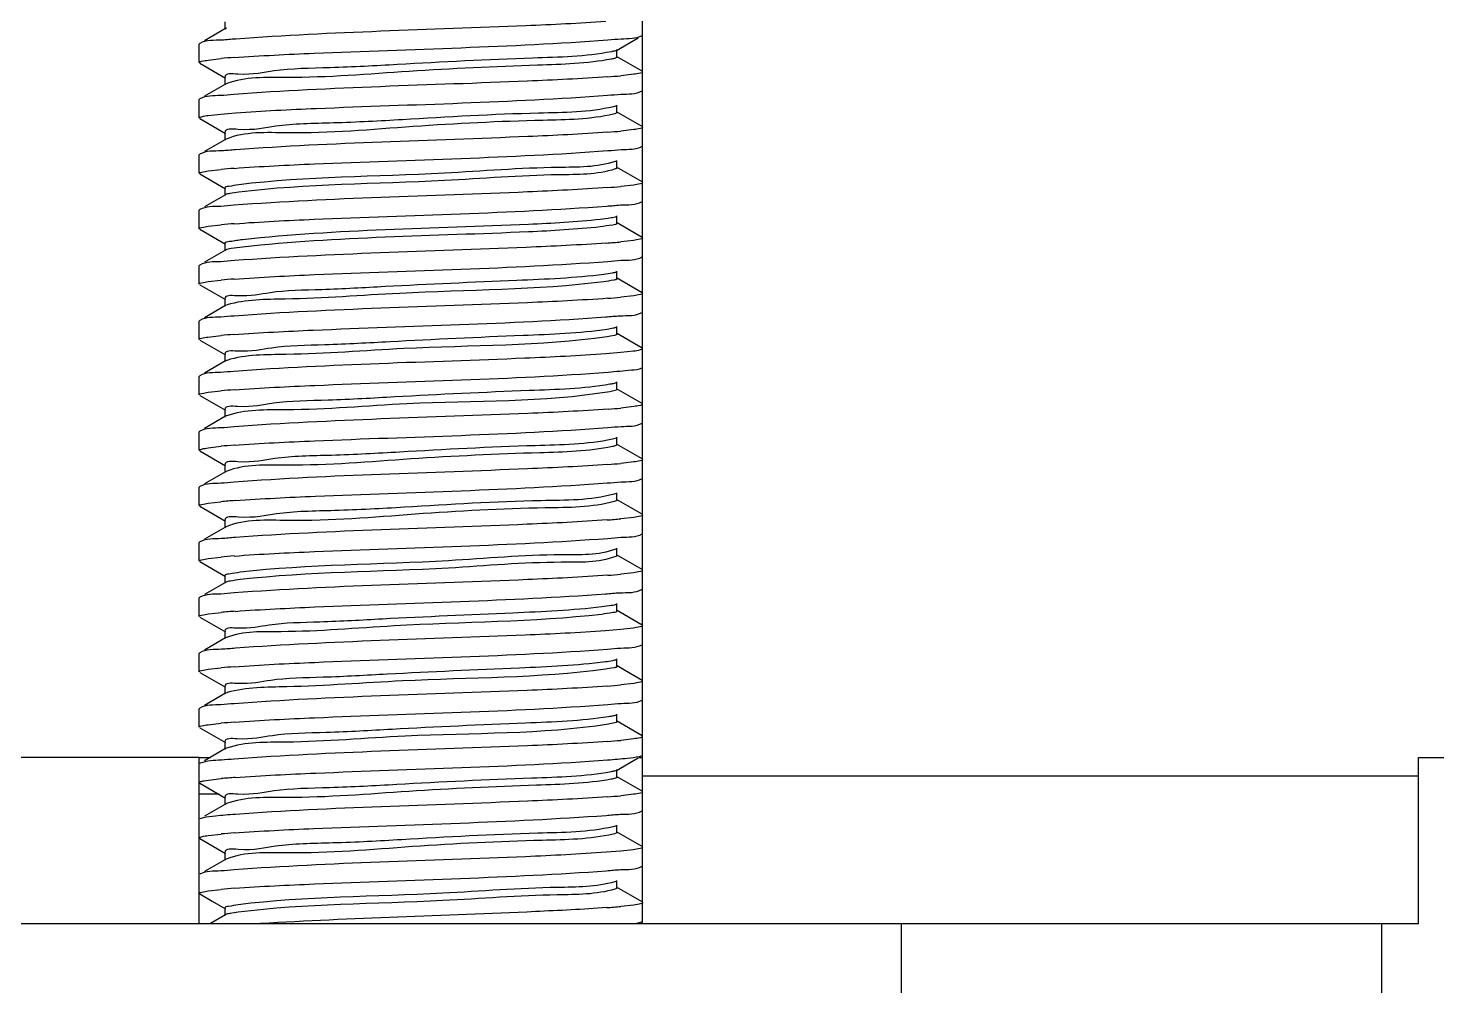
# Model space of a CAD drawing. Extents: x 1060579 to 1383165, y 581819 to 1037910.
# Drawn here: x 1269058.7 to 1269232.3, y 865173.3 to 865291.4 of the extents above; entities that cross this region are included whole.
import ezdxf

# ---------------------------------------------------------------- set-up
doc = ezdxf.new("R2010")
doc.units = 0
doc.header["$LTSCALE"] = 1000
doc.header["$MEASUREMENT"] = 0
doc.layers.add('02___PRT_ALL_AXES', color=7, linetype='Continuous')

msp = doc.modelspace()

# ---------------------------------------------------------------- linework, layer by layer
at = {"color": 7, "linetype": 'Continuous'}
for p, q in [((1269083.01, 865291.39), (1269080.42, 865289.89)), ((1269082.93, 865292.21), (1269082.93, 865291.3)), ((1269083.11, 865291.43), (1269083.01, 865291.39)), ((1269134.42, 865181.03), (1269134.42, 865292.9)), ((1269079.84, 865289.56), (1269079.78, 865289.48)), ((1269079.78, 865287.21), (1269079.78, 865289.48)), ((1269131.19, 865288.71), (1269133.88, 865290.27)), ((1269134.35, 865286.14), (1269131.19, 865287.97)), ((1269131.26, 865287.89), (1269131.26, 865288.8)), ((1269079.84, 865287.13), (1269083.01, 865285.3)), ((1269080.87, 865287.51), (1269082.47, 865287.69)), ((1269083.01, 865284.56), (1269080.42, 865283.06)), ((1269082.93, 865285.38), (1269082.93, 865284.47)), ((1269083.1, 865284.6), (1269083.01, 865284.56)), ((1269133.32, 865285.76), (1269131.73, 865285.58)), ((1269079.84, 865282.73), (1269079.78, 865282.65)), ((1269079.78, 865280.38), (1269079.78, 865282.65)), ((1269080.89, 865280.69), (1269082.45, 865280.86)), ((1269082.45, 865280.86), (1269084.26, 865281.01)), ((1269131.19, 865281.88), (1269130.83, 865281.76)), ((1269134.35, 865279.31), (1269131.19, 865281.14)), ((1269131.26, 865281.06), (1269131.26, 865281.97)), ((1269079.84, 865280.3), (1269083.01, 865278.47)), ((1269083.01, 865277.73), (1269080.42, 865276.23)), ((1269082.93, 865278.55), (1269082.93, 865277.64)), ((1269083.08, 865277.76), (1269083.01, 865277.73)), ((1269133.34, 865278.93), (1269131.73, 865278.75)), ((1269079.84, 865275.9), (1269079.78, 865275.82)), ((1269079.78, 865273.55), (1269079.78, 865275.82)), ((1269080.87, 865273.85), (1269082.47, 865274.03)), ((1269131.19, 865275.05), (1269131.03, 865274.99)), ((1269134.35, 865272.48), (1269131.19, 865274.31)), ((1269131.26, 865274.23), (1269131.26, 865275.14)), ((1269079.84, 865273.47), (1269083.01, 865271.64)), ((1269083.01, 865270.9), (1269080.42, 865269.4)), ((1269082.93, 865271.72), (1269082.93, 865270.81)), ((1269133.32, 865272.1), (1269131.73, 865271.92)), ((1269079.84, 865269.07), (1269079.78, 865268.99)), ((1269079.78, 865266.72), (1269079.78, 865268.99)), ((1269080.88, 865267.03), (1269082.47, 865267.2)), ((1269134.35, 865265.65), (1269131.19, 865267.48)), ((1269131.26, 865267.4), (1269131.26, 865268.31)), ((1269079.84, 865266.64), (1269083.01, 865264.81)), ((1269133.28, 865265.26), (1269131.74, 865265.09)), ((1269083.01, 865264.07), (1269080.42, 865262.57)), ((1269082.93, 865264.89), (1269082.93, 865263.98)), ((1269079.84, 865262.24), (1269079.78, 865262.16)), ((1269079.78, 865259.89), (1269079.78, 865262.16)), ((1269080.88, 865260.19), (1269082.47, 865260.37)), ((1269134.35, 865258.82), (1269131.19, 865260.65)), ((1269131.26, 865260.57), (1269131.26, 865261.48)), ((1269079.84, 865259.81), (1269083.01, 865257.98)), ((1269133.33, 865258.44), (1269131.73, 865258.26)), ((1269083.01, 865257.24), (1269080.42, 865255.74)), ((1269082.93, 865258.06), (1269082.93, 865257.15)), ((1269083.2, 865257.32), (1269083.01, 865257.24)), ((1269079.84, 865255.41), (1269079.78, 865255.33)), ((1269079.78, 865253.06), (1269079.78, 865255.33)), ((1269080.85, 865253.36), (1269082.47, 865253.54)), ((1269134.35, 865251.99), (1269131.19, 865253.82)), ((1269131.26, 865253.74), (1269131.26, 865254.65)), ((1269079.84, 865252.98), (1269083.01, 865251.15)), ((1269131.75, 865251.43), (1269129.88, 865251.28)), ((1269133.29, 865251.6), (1269131.75, 865251.43)), ((1269083.01, 865250.41), (1269080.42, 865248.91)), ((1269082.93, 865251.23), (1269082.93, 865250.32)), ((1269083.14, 865250.47), (1269083.01, 865250.41)), ((1269079.84, 865248.58), (1269079.78, 865248.5)), ((1269079.78, 865246.23), (1269079.78, 865248.5)), ((1269131.26, 865246.91), (1269131.26, 865247.82)), ((1269079.84, 865246.15), (1269083.01, 865244.32)), ((1269080.88, 865246.54), (1269082.47, 865246.71)), ((1269134.35, 865245.16), (1269131.19, 865246.99)), ((1269082.93, 865244.4), (1269082.93, 865243.49)), ((1269133.33, 865244.78), (1269131.73, 865244.6)), ((1269083.01, 865243.58), (1269080.42, 865242.08)), ((1269083.09, 865243.62), (1269083.01, 865243.58)), ((1269079.84, 865241.75), (1269079.78, 865241.67)), ((1269079.78, 865239.4), (1269079.78, 865241.67)), ((1269131.19, 865240.9), (1269130.69, 865240.75)), ((1269131.26, 865240.08), (1269131.26, 865240.99)), ((1269079.84, 865239.32), (1269083.01, 865237.49)), ((1269080.87, 865239.7), (1269082.47, 865239.88)), ((1269134.35, 865238.33), (1269131.19, 865240.16)), ((1269082.93, 865237.57), (1269082.93, 865236.66)), ((1269133.32, 865237.95), (1269131.73, 865237.77)), ((1269083.01, 865236.75), (1269080.42, 865235.25)), ((1269083.09, 865236.79), (1269083.01, 865236.75)), ((1269079.84, 865234.92), (1269079.78, 865234.84)), ((1269079.78, 865232.57), (1269079.78, 865234.84)), ((1269131.19, 865234.07), (1269130.92, 865233.98)), ((1269131.26, 865233.25), (1269131.26, 865234.16)), ((1269079.84, 865232.49), (1269083.01, 865230.66)), ((1269080.87, 865232.87), (1269082.45, 865233.05)), ((1269134.35, 865231.5), (1269131.19, 865233.33)), ((1269082.93, 865230.74), (1269082.93, 865229.83)), ((1269133.33, 865231.12), (1269131.74, 865230.94)), ((1269083.01, 865229.92), (1269080.42, 865228.42)), ((1269083.07, 865229.95), (1269083.01, 865229.92)), ((1269079.84, 865228.09), (1269079.78, 865228.01)), ((1269079.78, 865225.74), (1269079.78, 865228.01)), ((1269131.19, 865227.24), (1269131.1, 865227.2)), ((1269131.26, 865226.42), (1269131.26, 865227.33)), ((1269079.84, 865225.66), (1269083.01, 865223.83)), ((1269080.87, 865226.04), (1269082.47, 865226.22)), ((1269134.35, 865224.67), (1269131.19, 865226.5)), ((1269082.93, 865223.91), (1269082.93, 865223)), ((1269133.32, 865224.29), (1269131.73, 865224.11)), ((1269083.01, 865223.09), (1269080.42, 865221.59)), ((1269079.84, 865221.26), (1269079.78, 865221.18)), ((1269079.78, 865218.91), (1269079.78, 865221.18)), ((1269131.26, 865219.59), (1269131.26, 865220.5)), ((1269079.84, 865218.83), (1269083.01, 865217)), ((1269080.91, 865219.22), (1269082.46, 865219.39)), ((1269134.35, 865217.84), (1269131.19, 865219.67)), ((1269082.93, 865217.08), (1269082.93, 865216.17)), ((1269131.75, 865217.28), (1269129.84, 865217.13)), ((1269133.27, 865217.45), (1269131.75, 865217.28)), ((1269083.01, 865216.26), (1269080.42, 865214.76)), ((1269083.11, 865216.31), (1269083.01, 865216.26)), ((1269079.84, 865214.43), (1269079.78, 865214.35)), ((1269079.78, 865212.08), (1269079.78, 865214.35)), ((1269131.26, 865212.76), (1269131.26, 865213.67)), ((1269079.84, 865212), (1269083.01, 865210.17)), ((1269080.87, 865212.38), (1269082.47, 865212.56)), ((1269134.35, 865211.01), (1269131.19, 865212.84)), ((1269082.93, 865210.25), (1269082.93, 865209.34)), ((1269133.33, 865210.63), (1269131.73, 865210.45)), ((1269083.01, 865209.43), (1269080.42, 865207.93)), ((1269083.19, 865209.5), (1269083.01, 865209.43)), ((1269079.84, 865207.6), (1269079.78, 865207.52)), ((1269079.78, 865205.25), (1269079.78, 865207.52)), ((1269131.26, 865205.93), (1269131.26, 865206.84)), ((1269079.84, 865205.17), (1269083.01, 865203.34)), ((1269080.87, 865205.55), (1269082.46, 865205.73)), ((1269134.35, 865204.18), (1269131.19, 865206.01)), ((1269082.93, 865203.42), (1269082.93, 865202.51)), ((1269133.32, 865203.8), (1269131.73, 865203.62)), ((1269079.78, 865201.52), (1268988.71, 865201.52)), ((1269079.78, 865181.03), (1269079.78, 865201.52)), ((1269083.01, 865202.6), (1269080.42, 865201.1)), ((1269083.12, 865202.65), (1269083.01, 865202.6)), ((1269131.19, 865199.92), (1269133.88, 865201.48)), ((1269134.03, 865201.65), (1269134.35, 865201.76)), ((1269230.04, 865181.03), (1269230.04, 865201.52)), ((1269230.04, 865201.52), (1269316.55, 865201.52)), ((1269079.89, 865200.79), (1269079.84, 865200.77)), ((1269131.26, 865199.1), (1269131.26, 865200.01)), ((1269134.42, 865199.24), (1269230.04, 865199.24)), ((1269079.84, 865198.34), (1269083.01, 865196.51)), ((1269080.35, 865198.64), (1269080.91, 865198.73)), ((1269080.91, 865198.73), (1269082.46, 865198.9)), ((1269134.35, 865197.35), (1269131.19, 865199.18)), ((1269083.01, 865195.77), (1269080.42, 865194.27)), ((1269082.93, 865196.59), (1269082.93, 865195.68)), ((1269083.08, 865195.8), (1269083.01, 865195.77)), ((1269133.31, 865196.97), (1269131.73, 865196.79)), ((1269080.27, 865194.07), (1269079.84, 865193.94)), ((1269131.19, 865193.09), (1269130.8, 865192.97)), ((1269134.35, 865190.52), (1269131.19, 865192.35)), ((1269131.26, 865192.27), (1269131.26, 865193.18)), ((1269079.84, 865191.51), (1269083.01, 865189.68)), ((1269080.87, 865191.89), (1269082.47, 865192.07)), ((1269083.01, 865188.94), (1269080.42, 865187.44)), ((1269082.93, 865189.76), (1269082.93, 865188.85)), ((1269083.08, 865188.97), (1269083.01, 865188.94)), ((1269131.74, 865189.96), (1269129.92, 865189.82)), ((1269133.27, 865190.13), (1269131.74, 865189.96)), ((1269131.19, 865186.26), (1269131, 865186.19)), ((1269134.35, 865183.69), (1269131.19, 865185.52)), ((1269131.26, 865185.44), (1269131.26, 865186.35)), ((1269079.84, 865184.68), (1269081.38, 865183.79)), ((1269080.86, 865185.06), (1269082.46, 865185.24)), ((1269081.38, 865183.79), (1269083.01, 865182.85)), ((1269083.01, 865182.11), (1269081.14, 865181.03)), ((1269082.93, 865182.93), (1269082.93, 865182.02)), ((1269133.32, 865183.31), (1269131.74, 865183.13)), ((1269134, 865183.43), (1269133.32, 865183.31)), ((1268979.61, 865181.03), (1269230.04, 865181.03)), ((1269166.29, 865181.03), (1269166.29, 865042.15)), ((1269225.48, 865181.03), (1269225.48, 865042.15))]:
    msp.add_line(p, q, dxfattribs=at)
for centre, radius, start, end in [((1269083.56, 865290.22), 1.29, 108.82, 110.5379), ((1269090.64, 865197.71), 90.36, 94.1864, 95.1886), ((1269123.51, 865376.09), 90.88, 274.1708, 275.188), ((1269123.51, 865369.25), 90.87, 274.166, 275.1925), ((1269090.67, 865183.73), 90.67, 94.1755, 95.1892), ((1269123.51, 865362.46), 90.91, 274.1695, 275.1881), ((1269090.71, 865176.36), 91.21, 94.1602, 95.1879), ((1269123.3, 865358.1), 93.39, 274.0964, 275.1853), ((1269090.69, 865169.76), 90.99, 94.1671, 95.1881), ((1269123.51, 865348.73), 90.84, 274.1697, 275.1896), ((1269090.62, 865163.82), 90.09, 94.1912, 95.1919), ((1269083.66, 865248.95), 1.6, 107.5093, 109.0409), ((1269090.7, 865155.99), 91.1, 94.1644, 95.1876), ((1269123.59, 865334.24), 90.01, 274.1972, 275.1888), ((1269083.51, 865242.56), 1.14, 109.6781, 111.5053), ((1269090.66, 865149.61), 90.65, 94.1774, 95.1884), ((1269123.53, 865328.05), 90.65, 274.1773, 275.1883), ((1269090.83, 865140.84), 92.59, 94.1134, 95.192), ((1269123.42, 865322.46), 91.9, 274.134, 275.1927), ((1269090.66, 865135.98), 90.62, 94.178, 95.1886), ((1269123.52, 865314.49), 90.75, 274.1743, 275.1882), ((1269090.88, 865126.6), 93.18, 94.1019, 95.1864), ((1269090.68, 865122.06), 90.87, 94.1701, 95.1887), ((1269123.47, 865301.38), 91.3, 274.1546, 275.1902), ((1269083.8, 865207.51), 2.08, 106.0223, 107.325), ((1269090.71, 865114.99), 91.11, 94.1608, 95.19), ((1269123.51, 865294.17), 90.92, 274.1688, 275.1884), ((1269083.59, 865201.37), 1.36, 108.4797, 110.151), ((1269090.88, 865106.15), 93.13, 94.1045, 95.1852), ((1269083.47, 865194.86), 1.02, 110.4348, 112.3506), ((1269123.47, 865287.74), 91.32, 274.1568, 275.1877), ((1269090.69, 865101.54), 90.91, 94.1694, 95.1882), ((1269090.74, 865094.11), 91.51, 94.1462, 95.1925), ((1269123.33, 865275.74), 92.99, 274.1014, 275.192)]:
    msp.add_arc(centre, radius, start, end, dxfattribs=at)
for points, knots in [([(1269129.9, 865292.26), (1269126.61, 865292.03), (1269111.41, 865291.29), (1269096.18, 865290.98), (1269084.28, 865290.11)], [0, 0, 0, 0, 0.216278, 1, 1, 1, 1]), ([(1269084.28, 865290.11), (1269083.7, 865290.07), (1269082.25, 865289.89), (1269080.63, 865290.01), (1269079.84, 865289.56)], [0, 0, 0, 0, 0.388902, 1, 1, 1, 1]), ([(1269084.04, 865287.82), (1269087.34, 865288.06), (1269102.7, 865288.81), (1269118.08, 865289.11), (1269130.12, 865290)], [0, 0, 0, 0, 0.214716, 1, 1, 1, 1]), ([(1269130.12, 865290), (1269130.67, 865290.04), (1269132.06, 865290.22), (1269133.6, 865290.11), (1269134.35, 865290.55)], [0, 0, 0, 0, 0.388304, 1, 1, 1, 1]), ([(1269130.58, 865288.54), (1269127.39, 865287.93), (1269118.56, 865287.74), (1269106.91, 865287.12), (1269096.52, 865286.52), (1269089.42, 865286.46), (1269086.13, 865285.54), (1269082.94, 865285.92), (1269082.93, 865285.38)], [0, 0, 0, 0, 0.203823, 0.552642, 0.727155, 0.87117, 0.966043, 1, 1, 1, 1]), ([(1269131.19, 865288.71), (1269131.12, 865288.67), (1269130.91, 865288.61), (1269130.71, 865288.56), (1269130.58, 865288.54)], [0, 0, 0, 0, 0.383917, 1, 1, 1, 1]), ([(1269131.26, 865287.89), (1269131.26, 865287.82), (1269130.95, 865287.71), (1269130.75, 865287.66), (1269130.58, 865287.63)], [0, 0, 0, 0, 0.289583, 1, 1, 1, 1]), ([(1269079.78, 865287.21), (1269079.78, 865287.31), (1269080.31, 865287.4), (1269080.59, 865287.47), (1269080.87, 865287.51)], [0, 0, 0, 0, 0.274834, 1, 1, 1, 1]), ([(1269130.58, 865287.63), (1269127.58, 865287.06), (1269119.22, 865286.83), (1269105.84, 865286.24), (1269093.21, 865285.13), (1269085.43, 865285.48), (1269083.1, 865284.6)], [0, 0, 0, 0, 0.192381, 0.524853, 0.843231, 1, 1, 1, 1]), ([(1269134.42, 865286.07), (1269134.42, 865285.96), (1269133.88, 865285.87), (1269133.6, 865285.8), (1269133.32, 865285.76)], [0, 0, 0, 0, 0.274668, 1, 1, 1, 1]), ([(1269130.12, 865285.45), (1269126.82, 865285.21), (1269111.46, 865284.46), (1269096.08, 865284.16), (1269084.04, 865283.27)], [0, 0, 0, 0, 0.215136, 1, 1, 1, 1]), ([(1269084.04, 865283.27), (1269083.5, 865283.23), (1269082.12, 865283.05), (1269080.59, 865283.16), (1269079.84, 865282.73)], [0, 0, 0, 0, 0.388224, 1, 1, 1, 1]), ([(1269084.26, 865281.01), (1269087.57, 865281.25), (1269102.85, 865281.99), (1269118.16, 865282.29), (1269130.11, 865283.17)], [0, 0, 0, 0, 0.216727, 1, 1, 1, 1]), ([(1269130.11, 865283.17), (1269130.66, 865283.21), (1269132.06, 865283.39), (1269133.6, 865283.28), (1269134.35, 865283.72)], [0, 0, 0, 0, 0.388363, 1, 1, 1, 1]), ([(1269130.83, 865281.76), (1269127.83, 865281.04), (1269119.06, 865281.02), (1269107.49, 865280.3), (1269096.93, 865279.71), (1269089.63, 865279.65), (1269086.24, 865278.7), (1269082.93, 865279.11), (1269082.93, 865278.55)], [0, 0, 0, 0, 0.192848, 0.542579, 0.720249, 0.867673, 0.965105, 1, 1, 1, 1]), ([(1269130.83, 865280.85), (1269128, 865280.17), (1269119.67, 865280.1), (1269106.26, 865279.42), (1269093.42, 865278.25), (1269085.42, 865278.72), (1269083.08, 865277.76)], [0, 0, 0, 0, 0.182551, 0.516838, 0.841522, 1, 1, 1, 1]), ([(1269131.26, 865281.06), (1269131.26, 865281.01), (1269131.08, 865280.91), (1269130.94, 865280.88), (1269130.83, 865280.85)], [0, 0, 0, 0, 0.305772, 1, 1, 1, 1]), ([(1269079.78, 865280.38), (1269079.78, 865280.48), (1269080.32, 865280.57), (1269080.61, 865280.65), (1269080.89, 865280.69)], [0, 0, 0, 0, 0.274367, 1, 1, 1, 1]), ([(1269134.42, 865279.24), (1269134.42, 865279.13), (1269133.89, 865279.04), (1269133.61, 865278.97), (1269133.34, 865278.93)], [0, 0, 0, 0, 0.275017, 1, 1, 1, 1]), ([(1269130.11, 865278.62), (1269126.84, 865278.38), (1269111.56, 865277.63), (1269096.25, 865277.32), (1269084.26, 865276.45)], [0, 0, 0, 0, 0.214372, 1, 1, 1, 1]), ([(1269084.26, 865276.45), (1269083.68, 865276.41), (1269082.23, 865276.23), (1269080.63, 865276.35), (1269079.84, 865275.9)], [0, 0, 0, 0, 0.388876, 1, 1, 1, 1]), ([(1269084.07, 865274.16), (1269087.36, 865274.41), (1269102.71, 865275.16), (1269118.09, 865275.45), (1269130.12, 865276.34)], [0, 0, 0, 0, 0.214927, 1, 1, 1, 1]), ([(1269130.12, 865276.34), (1269130.67, 865276.38), (1269132.06, 865276.56), (1269133.6, 865276.45), (1269134.35, 865276.89)], [0, 0, 0, 0, 0.388319, 1, 1, 1, 1]), ([(1269079.78, 865273.55), (1269079.78, 865273.65), (1269080.31, 865273.74), (1269080.59, 865273.81), (1269080.87, 865273.85)], [0, 0, 0, 0, 0.27481, 1, 1, 1, 1]), ([(1269131.03, 865274.99), (1269128.8, 865274.26), (1269121.61, 865274.4), (1269106.28, 865273.09), (1269093.04, 865273.16), (1269084.64, 865272.14)], [0, 0, 0, 0, 0.151572, 0.453947, 1, 1, 1, 1]), ([(1269131.03, 865274.08), (1269128.8, 865273.35), (1269121.61, 865273.49), (1269106.28, 865272.18), (1269093.04, 865272.25), (1269084.64, 865271.22)], [0, 0, 0, 0, 0.151572, 0.453947, 1, 1, 1, 1]), ([(1269131.26, 865274.23), (1269131.26, 865274.2), (1269131.18, 865274.12), (1269131.09, 865274.1), (1269131.03, 865274.08)], [0, 0, 0, 0, 0.333912, 1, 1, 1, 1]), ([(1269084.64, 865272.14), (1269084.21, 865272.08), (1269083.79, 865271.96), (1269082.93, 865271.88), (1269082.93, 865271.72)], [0, 0, 0, 0, 0.730238, 1, 1, 1, 1]), ([(1269134.42, 865272.41), (1269134.42, 865272.3), (1269133.88, 865272.21), (1269133.6, 865272.14), (1269133.32, 865272.1)], [0, 0, 0, 0, 0.274676, 1, 1, 1, 1]), ([(1269084.64, 865271.22), (1269084.28, 865271.18), (1269083.74, 865271.09), (1269083.17, 865270.99), (1269083.01, 865270.9)], [0, 0, 0, 0, 0.654915, 1, 1, 1, 1]), ([(1269130.12, 865271.79), (1269126.82, 865271.55), (1269111.47, 865270.8), (1269096.1, 865270.5), (1269084.07, 865269.61)], [0, 0, 0, 0, 0.215085, 1, 1, 1, 1]), ([(1269084.07, 865269.61), (1269083.52, 865269.57), (1269082.13, 865269.39), (1269080.6, 865269.5), (1269079.84, 865269.07)], [0, 0, 0, 0, 0.3883, 1, 1, 1, 1]), ([(1269084.1, 865267.33), (1269087.37, 865267.58), (1269102.66, 865268.32), (1269117.98, 865268.63), (1269129.97, 865269.5)], [0, 0, 0, 0, 0.21461, 1, 1, 1, 1]), ([(1269129.97, 865269.5), (1269130.54, 865269.54), (1269131.98, 865269.73), (1269133.57, 865269.61), (1269134.35, 865270.06)], [0, 0, 0, 0, 0.388738, 1, 1, 1, 1]), ([(1269079.78, 865266.72), (1269079.78, 865266.82), (1269080.32, 865266.91), (1269080.6, 865266.99), (1269080.88, 865267.03)], [0, 0, 0, 0, 0.274601, 1, 1, 1, 1]), ([(1269129.19, 865267.86), (1269126.25, 865267.53), (1269111.55, 865266.72), (1269096.8, 865266.63), (1269085.11, 865265.36)], [0, 0, 0, 0, 0.20114, 1, 1, 1, 1]), ([(1269129.19, 865266.94), (1269126.25, 865266.62), (1269111.55, 865265.81), (1269096.8, 865265.72), (1269085.11, 865264.45)], [0, 0, 0, 0, 0.20114, 1, 1, 1, 1]), ([(1269131.19, 865268.22), (1269130.99, 865268.11), (1269130.3, 865268.01), (1269129.64, 865267.91), (1269129.19, 865267.86)], [0, 0, 0, 0, 0.338219, 1, 1, 1, 1]), ([(1269131.26, 865267.4), (1269131.26, 865267.21), (1269130.21, 865267.15), (1269129.71, 865267), (1269129.19, 865266.94)], [0, 0, 0, 0, 0.267345, 1, 1, 1, 1]), ([(1269085.11, 865265.36), (1269084.57, 865265.3), (1269084.05, 865265.14), (1269082.93, 865265.09), (1269082.93, 865264.89)], [0, 0, 0, 0, 0.733224, 1, 1, 1, 1]), ([(1269134.42, 865265.58), (1269134.42, 865265.47), (1269133.86, 865265.38), (1269133.57, 865265.3), (1269133.28, 865265.26)], [0, 0, 0, 0, 0.274041, 1, 1, 1, 1]), ([(1269085.11, 865264.45), (1269084.64, 865264.4), (1269083.95, 865264.29), (1269083.21, 865264.19), (1269083.01, 865264.07)], [0, 0, 0, 0, 0.663534, 1, 1, 1, 1]), ([(1269129.97, 865264.95), (1269126.67, 865264.71), (1269111.37, 865263.96), (1269096.06, 865263.66), (1269084.1, 865262.78)], [0, 0, 0, 0, 0.216352, 1, 1, 1, 1]), ([(1269084.1, 865262.78), (1269083.54, 865262.74), (1269082.15, 865262.56), (1269080.6, 865262.67), (1269079.84, 865262.24)], [0, 0, 0, 0, 0.388384, 1, 1, 1, 1]), ([(1269084.08, 865260.5), (1269087.38, 865260.75), (1269102.72, 865261.5), (1269118.09, 865261.79), (1269130.12, 865262.68)], [0, 0, 0, 0, 0.215085, 1, 1, 1, 1]), ([(1269130.12, 865262.68), (1269130.67, 865262.72), (1269132.06, 865262.9), (1269133.6, 865262.79), (1269134.35, 865263.23)], [0, 0, 0, 0, 0.388334, 1, 1, 1, 1]), ([(1269079.78, 865259.89), (1269079.78, 865259.99), (1269080.32, 865260.08), (1269080.6, 865260.16), (1269080.88, 865260.19)], [0, 0, 0, 0, 0.274662, 1, 1, 1, 1]), ([(1269129.65, 865261.08), (1269126.09, 865260.63), (1269117.1, 865260.25), (1269105.4, 865259.75), (1269095.49, 865259.16), (1269088.9, 865259.08), (1269085.86, 865258.24), (1269082.93, 865258.56), (1269082.93, 865258.06)], [0, 0, 0, 0, 0.230176, 0.576529, 0.743488, 0.879422, 0.968255, 1, 1, 1, 1]), ([(1269129.65, 865260.17), (1269121.31, 865259.12), (1269108.11, 865259.19), (1269092.74, 865257.93), (1269085.5, 865258.01), (1269083.2, 865257.32)], [0, 0, 0, 0, 0.541764, 0.845341, 1, 1, 1, 1]), ([(1269131.19, 865261.39), (1269131.03, 865261.3), (1269130.5, 865261.21), (1269129.99, 865261.12), (1269129.65, 865261.08)], [0, 0, 0, 0, 0.347289, 1, 1, 1, 1]), ([(1269131.26, 865260.57), (1269131.26, 865260.42), (1269130.46, 865260.33), (1269130.06, 865260.22), (1269129.65, 865260.17)], [0, 0, 0, 0, 0.270713, 1, 1, 1, 1]), ([(1269134.42, 865258.75), (1269134.42, 865258.64), (1269133.88, 865258.55), (1269133.6, 865258.48), (1269133.33, 865258.44)], [0, 0, 0, 0, 0.274807, 1, 1, 1, 1]), ([(1269130.12, 865258.13), (1269126.82, 865257.89), (1269111.48, 865257.14), (1269096.11, 865256.84), (1269084.08, 865255.95)], [0, 0, 0, 0, 0.215022, 1, 1, 1, 1]), ([(1269084.08, 865255.95), (1269083.53, 865255.91), (1269082.14, 865255.73), (1269080.6, 865255.84), (1269079.84, 865255.41)], [0, 0, 0, 0, 0.388342, 1, 1, 1, 1]), ([(1269084.03, 865253.67), (1269087.29, 865253.91), (1269102.58, 865254.66), (1269117.88, 865254.97), (1269129.88, 865255.83)], [0, 0, 0, 0, 0.213673, 1, 1, 1, 1]), ([(1269129.88, 865255.83), (1269130.46, 865255.88), (1269131.93, 865256.06), (1269133.56, 865255.94), (1269134.35, 865256.4)], [0, 0, 0, 0, 0.389021, 1, 1, 1, 1]), ([(1269079.78, 865253.06), (1269079.78, 865253.16), (1269080.3, 865253.25), (1269080.58, 865253.32), (1269080.85, 865253.36)], [0, 0, 0, 0, 0.275147, 1, 1, 1, 1]), ([(1269130.06, 865254.3), (1269126.62, 865253.81), (1269117.69, 865253.47), (1269105.99, 865252.94), (1269095.89, 865252.35), (1269089.1, 865252.27), (1269085.97, 865251.4), (1269082.94, 865251.75), (1269082.93, 865251.23)], [0, 0, 0, 0, 0.22028, 0.567606, 0.737398, 0.87635, 0.967433, 1, 1, 1, 1]), ([(1269130.06, 865253.39), (1269121.77, 865252.2), (1269108.45, 865252.42), (1269092.96, 865251.07), (1269085.52, 865251.22), (1269083.18, 865250.48)], [0, 0, 0, 0, 0.534412, 0.843488, 1, 1, 1, 1]), ([(1269131.19, 865254.56), (1269131.07, 865254.49), (1269130.68, 865254.41), (1269130.3, 865254.34), (1269130.06, 865254.3)], [0, 0, 0, 0, 0.358669, 1, 1, 1, 1]), ([(1269131.26, 865253.74), (1269131.26, 865253.62), (1269130.67, 865253.52), (1269130.36, 865253.44), (1269130.06, 865253.39)], [0, 0, 0, 0, 0.275759, 1, 1, 1, 1]), ([(1269129.88, 865251.28), (1269126.56, 865251.04), (1269111.28, 865250.3), (1269095.97, 865250), (1269084.03, 865249.12)], [0, 0, 0, 0, 0.217447, 1, 1, 1, 1]), ([(1269134.42, 865251.92), (1269134.42, 865251.81), (1269133.87, 865251.72), (1269133.57, 865251.64), (1269133.29, 865251.6)], [0, 0, 0, 0, 0.274154, 1, 1, 1, 1]), ([(1269130.17, 865249.03), (1269131.14, 865249.1), (1269132.5, 865249.29), (1269133.97, 865249.35), (1269134.35, 865249.57)], [0, 0, 0, 0, 0.68639, 1, 1, 1, 1]), ([(1269084.03, 865249.12), (1269083.49, 865249.08), (1269082.11, 865248.9), (1269080.59, 865249.01), (1269079.84, 865248.58)], [0, 0, 0, 0, 0.388213, 1, 1, 1, 1]), ([(1269084.09, 865246.84), (1269087.39, 865247.09), (1269102.75, 865247.84), (1269118.14, 865248.13), (1269130.17, 865249.03)], [0, 0, 0, 0, 0.215338, 1, 1, 1, 1]), ([(1269079.78, 865246.23), (1269079.78, 865246.33), (1269080.32, 865246.42), (1269080.6, 865246.5), (1269080.88, 865246.54)], [0, 0, 0, 0, 0.274594, 1, 1, 1, 1]), ([(1269130.4, 865247.53), (1269127.12, 865246.97), (1269118.25, 865246.71), (1269106.57, 865246.13), (1269096.29, 865245.53), (1269089.31, 865245.47), (1269086.07, 865244.56), (1269082.94, 865244.93), (1269082.93, 865244.4)], [0, 0, 0, 0, 0.209979, 0.558257, 0.731004, 0.873118, 0.966571, 1, 1, 1, 1]), ([(1269130.4, 865246.62), (1269122.17, 865245.22), (1269108.67, 865245.7), (1269093.1, 865244.16), (1269085.45, 865244.46), (1269083.13, 865243.63)], [0, 0, 0, 0, 0.528851, 0.843743, 1, 1, 1, 1]), ([(1269131.19, 865247.73), (1269131.1, 865247.68), (1269130.84, 865247.61), (1269130.57, 865247.56), (1269130.4, 865247.53)], [0, 0, 0, 0, 0.373344, 1, 1, 1, 1]), ([(1269131.26, 865246.91), (1269131.26, 865246.82), (1269130.86, 865246.71), (1269130.62, 865246.65), (1269130.4, 865246.62)], [0, 0, 0, 0, 0.283339, 1, 1, 1, 1]), ([(1269130.17, 865244.47), (1269126.88, 865244.23), (1269111.52, 865243.48), (1269096.14, 865243.18), (1269084.09, 865242.29)], [0, 0, 0, 0, 0.214455, 1, 1, 1, 1]), ([(1269134.42, 865245.09), (1269134.42, 865244.98), (1269133.89, 865244.89), (1269133.61, 865244.82), (1269133.33, 865244.78)], [0, 0, 0, 0, 0.274924, 1, 1, 1, 1]), ([(1269130.13, 865242.19), (1269130.68, 865242.23), (1269132.07, 865242.41), (1269133.6, 865242.3), (1269134.35, 865242.74)], [0, 0, 0, 0, 0.388272, 1, 1, 1, 1]), ([(1269084.09, 865242.29), (1269083.54, 865242.25), (1269082.14, 865242.07), (1269080.6, 865242.18), (1269079.84, 865241.75)], [0, 0, 0, 0, 0.388343, 1, 1, 1, 1]), ([(1269084.06, 865240.01), (1269087.36, 865240.26), (1269102.72, 865241.01), (1269118.1, 865241.3), (1269130.13, 865242.19)], [0, 0, 0, 0, 0.214943, 1, 1, 1, 1]), ([(1269079.78, 865239.4), (1269079.78, 865239.5), (1269080.31, 865239.59), (1269080.6, 865239.66), (1269080.87, 865239.7)], [0, 0, 0, 0, 0.274754, 1, 1, 1, 1]), ([(1269130.69, 865240.75), (1269127.58, 865240.1), (1269118.77, 865239.97), (1269107.15, 865239.32), (1269096.69, 865238.72), (1269089.51, 865238.66), (1269086.18, 865237.73), (1269082.94, 865238.12), (1269082.93, 865237.57)], [0, 0, 0, 0, 0.199256, 0.548462, 0.724288, 0.869719, 0.965654, 1, 1, 1, 1]), ([(1269130.69, 865239.84), (1269127.76, 865239.23), (1269119.41, 865239.06), (1269106.01, 865238.44), (1269093.3, 865237.3), (1269085.42, 865237.7), (1269083.09, 865236.79)], [0, 0, 0, 0, 0.188337, 0.521626, 0.842621, 1, 1, 1, 1]), ([(1269131.26, 865240.08), (1269131.26, 865240.02), (1269131.01, 865239.91), (1269130.84, 865239.87), (1269130.69, 865239.84)], [0, 0, 0, 0, 0.295385, 1, 1, 1, 1]), ([(1269130.13, 865237.64), (1269126.84, 865237.4), (1269111.48, 865236.65), (1269096.1, 865236.35), (1269084.06, 865235.46)], [0, 0, 0, 0, 0.214948, 1, 1, 1, 1]), ([(1269134.42, 865238.26), (1269134.42, 865238.15), (1269133.88, 865238.06), (1269133.6, 865237.99), (1269133.32, 865237.95)], [0, 0, 0, 0, 0.274744, 1, 1, 1, 1]), ([(1269130.05, 865235.36), (1269130.61, 865235.4), (1269132.02, 865235.58), (1269133.59, 865235.46), (1269134.35, 865235.91)], [0, 0, 0, 0, 0.388556, 1, 1, 1, 1]), ([(1269084.06, 865235.46), (1269083.51, 865235.42), (1269082.13, 865235.24), (1269080.6, 865235.35), (1269079.84, 865234.92)], [0, 0, 0, 0, 0.388278, 1, 1, 1, 1]), ([(1269130.92, 865233.98), (1269128.01, 865233.19), (1269119.26, 865233.28), (1269107.73, 865232.49), (1269097.1, 865231.91), (1269089.71, 865231.85), (1269086.29, 865230.89), (1269082.93, 865231.31), (1269082.93, 865230.74)], [0, 0, 0, 0, 0.188093, 0.538199, 0.717239, 0.866148, 0.964697, 1, 1, 1, 1]), ([(1269084.19, 865233.19), (1269087.48, 865233.43), (1269102.77, 865234.18), (1269118.08, 865234.48), (1269130.05, 865235.36)], [0, 0, 0, 0, 0.215823, 1, 1, 1, 1]), ([(1269079.78, 865232.57), (1269079.78, 865232.67), (1269080.32, 865232.76), (1269080.6, 865232.84), (1269080.87, 865232.87)], [0, 0, 0, 0, 0.274641, 1, 1, 1, 1]), ([(1269130.92, 865233.07), (1269128.17, 865232.32), (1269119.86, 865232.35), (1269106.45, 865231.61), (1269093.52, 865230.42), (1269085.42, 865230.94), (1269083.07, 865229.95)], [0, 0, 0, 0, 0.178189, 0.513127, 0.84056, 1, 1, 1, 1]), ([(1269131.26, 865233.25), (1269131.26, 865233.21), (1269131.12, 865233.12), (1269131.01, 865233.09), (1269130.92, 865233.07)], [0, 0, 0, 0, 0.315698, 1, 1, 1, 1]), ([(1269130.05, 865230.8), (1269126.76, 865230.56), (1269111.48, 865229.82), (1269096.17, 865229.51), (1269084.19, 865228.64)], [0, 0, 0, 0, 0.215258, 1, 1, 1, 1]), ([(1269134.42, 865231.43), (1269134.42, 865231.32), (1269133.89, 865231.23), (1269133.6, 865231.16), (1269133.33, 865231.12)], [0, 0, 0, 0, 0.274816, 1, 1, 1, 1]), ([(1269130.13, 865228.53), (1269130.68, 865228.57), (1269132.06, 865228.75), (1269133.6, 865228.64), (1269134.35, 865229.08)], [0, 0, 0, 0, 0.38829, 1, 1, 1, 1]), ([(1269084.19, 865228.64), (1269083.62, 865228.6), (1269082.2, 865228.41), (1269080.62, 865228.53), (1269079.84, 865228.09)], [0, 0, 0, 0, 0.388684, 1, 1, 1, 1]), ([(1269084.06, 865226.35), (1269087.36, 865226.6), (1269102.71, 865227.35), (1269118.09, 865227.64), (1269130.13, 865228.53)], [0, 0, 0, 0, 0.214912, 1, 1, 1, 1]), ([(1269131.1, 865227.2), (1269128.99, 865226.4), (1269121.88, 865226.69), (1269106.65, 865225.24), (1269093.34, 865225.33), (1269084.83, 865224.35)], [0, 0, 0, 0, 0.145687, 0.445768, 1, 1, 1, 1]), ([(1269079.78, 865225.74), (1269079.78, 865225.84), (1269080.31, 865225.93), (1269080.59, 865226), (1269080.87, 865226.04)], [0, 0, 0, 0, 0.274778, 1, 1, 1, 1]), ([(1269131.1, 865226.29), (1269128.99, 865225.49), (1269121.88, 865225.78), (1269106.65, 865224.33), (1269093.34, 865224.42), (1269084.83, 865223.44)], [0, 0, 0, 0, 0.145687, 0.445768, 1, 1, 1, 1]), ([(1269131.26, 865226.42), (1269131.26, 865226.39), (1269131.2, 865226.33), (1269131.14, 865226.31), (1269131.1, 865226.29)], [0, 0, 0, 0, 0.351609, 1, 1, 1, 1]), ([(1269084.83, 865224.35), (1269084.36, 865224.29), (1269083.9, 865224.16), (1269082.93, 865224.09), (1269082.93, 865223.91)], [0, 0, 0, 0, 0.731611, 1, 1, 1, 1]), ([(1269130.13, 865223.98), (1269126.83, 865223.74), (1269111.47, 865222.99), (1269096.1, 865222.69), (1269084.06, 865221.8)], [0, 0, 0, 0, 0.215012, 1, 1, 1, 1]), ([(1269134.42, 865224.6), (1269134.42, 865224.49), (1269133.88, 865224.4), (1269133.6, 865224.33), (1269133.32, 865224.29)], [0, 0, 0, 0, 0.274719, 1, 1, 1, 1]), ([(1269084.06, 865221.8), (1269083.51, 865221.76), (1269082.13, 865221.58), (1269080.6, 865221.69), (1269079.84, 865221.26)], [0, 0, 0, 0, 0.388279, 1, 1, 1, 1]), ([(1269084.83, 865223.44), (1269084.43, 865223.39), (1269083.82, 865223.3), (1269083.19, 865223.19), (1269083.01, 865223.09)], [0, 0, 0, 0, 0.658748, 1, 1, 1, 1]), ([(1269129.84, 865221.68), (1269130.43, 865221.72), (1269131.91, 865221.91), (1269133.55, 865221.78), (1269134.35, 865222.25)], [0, 0, 0, 0, 0.389114, 1, 1, 1, 1]), ([(1269129.39, 865220.07), (1269125.76, 865219.64), (1269116.75, 865219.24), (1269105.05, 865218.75), (1269095.26, 865218.17), (1269088.78, 865218.09), (1269085.8, 865217.26), (1269082.93, 865217.57), (1269082.93, 865217.08)], [0, 0, 0, 0, 0.23573, 0.581512, 0.746883, 0.881131, 0.968703, 1, 1, 1, 1]), ([(1269084.22, 865219.53), (1269087.48, 865219.77), (1269102.69, 865220.51), (1269117.92, 865220.83), (1269129.84, 865221.68)], [0, 0, 0, 0, 0.215189, 1, 1, 1, 1]), ([(1269131.19, 865220.41), (1269131.01, 865220.31), (1269130.39, 865220.21), (1269129.79, 865220.12), (1269129.39, 865220.07)], [0, 0, 0, 0, 0.341804, 1, 1, 1, 1]), ([(1269079.78, 865218.91), (1269079.78, 865219.01), (1269080.33, 865219.1), (1269080.62, 865219.18), (1269080.91, 865219.22)], [0, 0, 0, 0, 0.274146, 1, 1, 1, 1]), ([(1269129.39, 865219.16), (1269120.9, 865218.17), (1269107.6, 865218.25), (1269092.35, 865216.83), (1269085.23, 865217.1), (1269083.11, 865216.31)], [0, 0, 0, 0, 0.552991, 0.85342, 1, 1, 1, 1]), ([(1269131.26, 865219.59), (1269131.26, 865219.42), (1269130.32, 865219.35), (1269129.86, 865219.21), (1269129.39, 865219.16)], [0, 0, 0, 0, 0.268593, 1, 1, 1, 1]), ([(1269129.84, 865217.13), (1269126.54, 865216.89), (1269111.33, 865216.15), (1269096.1, 865215.85), (1269084.22, 865214.98)], [0, 0, 0, 0, 0.217062, 1, 1, 1, 1]), ([(1269134.42, 865217.77), (1269134.42, 865217.66), (1269133.85, 865217.57), (1269133.56, 865217.49), (1269133.27, 865217.45)], [0, 0, 0, 0, 0.273785, 1, 1, 1, 1]), ([(1269084.22, 865214.98), (1269083.65, 865214.94), (1269082.21, 865214.76), (1269080.62, 865214.88), (1269079.84, 865214.43)], [0, 0, 0, 0, 0.388715, 1, 1, 1, 1]), ([(1269084.08, 865212.69), (1269087.37, 865212.94), (1269102.71, 865213.69), (1269118.07, 865213.98), (1269130.09, 865214.87)], [0, 0, 0, 0, 0.214902, 1, 1, 1, 1]), ([(1269130.09, 865214.87), (1269130.64, 865214.91), (1269132.04, 865215.09), (1269133.59, 865214.98), (1269134.35, 865215.42)], [0, 0, 0, 0, 0.388429, 1, 1, 1, 1]), ([(1269129.83, 865213.29), (1269126.32, 865212.83), (1269117.35, 865212.46), (1269105.65, 865211.95), (1269095.66, 865211.36), (1269088.98, 865211.28), (1269085.91, 865210.43), (1269082.93, 865210.76), (1269082.93, 865210.25)], [0, 0, 0, 0, 0.226057, 0.572822, 0.74096, 0.878147, 0.967915, 1, 1, 1, 1]), ([(1269131.19, 865213.58), (1269131.05, 865213.5), (1269130.58, 865213.41), (1269130.13, 865213.33), (1269129.83, 865213.29)], [0, 0, 0, 0, 0.351751, 1, 1, 1, 1]), ([(1269079.78, 865212.08), (1269079.78, 865212.18), (1269080.31, 865212.27), (1269080.6, 865212.35), (1269080.87, 865212.38)], [0, 0, 0, 0, 0.274723, 1, 1, 1, 1]), ([(1269129.83, 865212.38), (1269121.55, 865211.28), (1269108.35, 865211.39), (1269092.92, 865210.14), (1269085.59, 865210.19), (1269083.23, 865209.51)], [0, 0, 0, 0, 0.536546, 0.842404, 1, 1, 1, 1]), ([(1269131.26, 865212.76), (1269131.26, 865212.62), (1269130.55, 865212.53), (1269130.19, 865212.43), (1269129.83, 865212.38)], [0, 0, 0, 0, 0.2726, 1, 1, 1, 1]), ([(1269130.09, 865210.32), (1269126.79, 865210.07), (1269111.45, 865209.33), (1269096.09, 865209.03), (1269084.08, 865208.14)], [0, 0, 0, 0, 0.215337, 1, 1, 1, 1]), ([(1269134.42, 865210.94), (1269134.42, 865210.83), (1269133.88, 865210.74), (1269133.6, 865210.67), (1269133.33, 865210.63)], [0, 0, 0, 0, 0.274761, 1, 1, 1, 1]), ([(1269084.08, 865208.14), (1269083.53, 865208.1), (1269082.14, 865207.92), (1269080.6, 865208.03), (1269079.84, 865207.6)], [0, 0, 0, 0, 0.388322, 1, 1, 1, 1]), ([(1269084.09, 865205.87), (1269087.39, 865206.11), (1269102.73, 865206.86), (1269118.1, 865207.15), (1269130.12, 865208.04)], [0, 0, 0, 0, 0.215207, 1, 1, 1, 1]), ([(1269130.12, 865208.04), (1269130.67, 865208.08), (1269132.06, 865208.26), (1269133.6, 865208.15), (1269134.35, 865208.59)], [0, 0, 0, 0, 0.388323, 1, 1, 1, 1]), ([(1269130.21, 865206.52), (1269126.84, 865206), (1269117.93, 865205.69), (1269106.23, 865205.14), (1269096.06, 865204.54), (1269089.19, 865204.47), (1269086.01, 865203.59), (1269082.94, 865203.94), (1269082.93, 865203.42)], [0, 0, 0, 0, 0.215993, 0.563723, 0.734744, 0.875008, 0.967073, 1, 1, 1, 1]), ([(1269131.19, 865206.75), (1269131.08, 865206.69), (1269130.75, 865206.61), (1269130.42, 865206.55), (1269130.21, 865206.52)], [0, 0, 0, 0, 0.364373, 1, 1, 1, 1]), ([(1269079.78, 865205.25), (1269079.78, 865205.35), (1269080.31, 865205.44), (1269080.59, 865205.51), (1269080.87, 865205.55)], [0, 0, 0, 0, 0.274783, 1, 1, 1, 1]), ([(1269130.21, 865205.61), (1269121.94, 865204.33), (1269108.54, 865204.66), (1269093.01, 865203.23), (1269085.48, 865203.44), (1269083.15, 865202.66)], [0, 0, 0, 0, 0.53232, 0.843805, 1, 1, 1, 1]), ([(1269131.26, 865205.93), (1269131.26, 865205.83), (1269130.76, 865205.72), (1269130.47, 865205.65), (1269130.21, 865205.61)], [0, 0, 0, 0, 0.278561, 1, 1, 1, 1]), ([(1269130.12, 865203.49), (1269126.82, 865203.25), (1269111.48, 865202.5), (1269096.12, 865202.2), (1269084.09, 865201.31)], [0, 0, 0, 0, 0.214979, 1, 1, 1, 1]), ([(1269134.42, 865204.11), (1269134.42, 865204), (1269133.88, 865203.91), (1269133.6, 865203.84), (1269133.32, 865203.8)], [0, 0, 0, 0, 0.274692, 1, 1, 1, 1]), ([(1269084.09, 865201.31), (1269083.56, 865201.27), (1269082.17, 865201.12), (1269080.69, 865201.14), (1269079.89, 865200.79)], [0, 0, 0, 0, 0.378114, 1, 1, 1, 1]), ([(1269084.21, 865199.04), (1269087.51, 865199.28), (1269102.81, 865200.03), (1269118.12, 865200.33), (1269130.09, 865201.21)], [0, 0, 0, 0, 0.216171, 1, 1, 1, 1]), ([(1269130.09, 865201.21), (1269130.92, 865201.27), (1269132.23, 865201.39), (1269133.55, 865201.53), (1269134.03, 865201.65)], [0, 0, 0, 0, 0.628324, 1, 1, 1, 1]), ([(1269130.53, 865199.74), (1269127.32, 865199.15), (1269118.47, 865198.93), (1269106.82, 865198.33), (1269096.46, 865197.73), (1269089.39, 865197.67), (1269086.11, 865196.75), (1269082.94, 865197.13), (1269082.93, 865196.59)], [0, 0, 0, 0, 0.205516, 0.554189, 0.728216, 0.871707, 0.966187, 1, 1, 1, 1]), ([(1269131.19, 865199.92), (1269131.11, 865199.88), (1269130.89, 865199.81), (1269130.67, 865199.77), (1269130.53, 865199.74)], [0, 0, 0, 0, 0.380853, 1, 1, 1, 1]), ([(1269079.78, 865198.42), (1269079.78, 865198.48), (1269080.04, 865198.57), (1269080.2, 865198.61), (1269080.35, 865198.64)], [0, 0, 0, 0, 0.291243, 1, 1, 1, 1]), ([(1269130.53, 865198.83), (1269127.51, 865198.27), (1269119.15, 865198.03), (1269105.78, 865197.45), (1269093.18, 865196.35), (1269085.43, 865196.68), (1269083.11, 865195.82)], [0, 0, 0, 0, 0.193859, 0.526001, 0.843412, 1, 1, 1, 1]), ([(1269131.26, 865199.1), (1269131.26, 865199.02), (1269130.93, 865198.91), (1269130.72, 865198.86), (1269130.53, 865198.83)], [0, 0, 0, 0, 0.287704, 1, 1, 1, 1]), ([(1269130.09, 865196.66), (1269126.81, 865196.42), (1269111.52, 865195.67), (1269096.2, 865195.36), (1269084.21, 865194.49)], [0, 0, 0, 0, 0.214741, 1, 1, 1, 1]), ([(1269134.42, 865197.28), (1269134.42, 865197.17), (1269133.88, 865197.08), (1269133.59, 865197.01), (1269133.31, 865196.97)], [0, 0, 0, 0, 0.274565, 1, 1, 1, 1]), ([(1269084.21, 865194.49), (1269083.39, 865194.43), (1269082.08, 865194.32), (1269080.76, 865194.17), (1269080.27, 865194.07)], [0, 0, 0, 0, 0.619111, 1, 1, 1, 1]), ([(1269084.08, 865192.2), (1269087.35, 865192.45), (1269102.63, 865193.19), (1269117.93, 865193.5), (1269129.92, 865194.37)], [0, 0, 0, 0, 0.214253, 1, 1, 1, 1]), ([(1269129.92, 865194.37), (1269130.5, 865194.41), (1269131.95, 865194.6), (1269133.56, 865194.47), (1269134.35, 865194.93)], [0, 0, 0, 0, 0.388864, 1, 1, 1, 1]), ([(1269130.8, 865192.97), (1269127.76, 865192.27), (1269118.99, 865192.21), (1269107.4, 865191.51), (1269096.86, 865190.92), (1269089.59, 865190.86), (1269086.23, 865189.91), (1269082.93, 865190.32), (1269082.93, 865189.76)], [0, 0, 0, 0, 0.194611, 0.544201, 0.721363, 0.868238, 0.965255, 1, 1, 1, 1]), ([(1269131.26, 865192.27), (1269131.26, 865192.22), (1269131.06, 865192.12), (1269130.92, 865192.08), (1269130.8, 865192.06)], [0, 0, 0, 0, 0.302611, 1, 1, 1, 1]), ([(1269079.78, 865191.59), (1269079.78, 865191.69), (1269080.32, 865191.78), (1269080.6, 865191.86), (1269080.87, 865191.89)], [0, 0, 0, 0, 0.274683, 1, 1, 1, 1]), ([(1269130.8, 865192.06), (1269127.94, 865191.4), (1269119.6, 865191.29), (1269106.19, 865190.63), (1269093.39, 865189.46), (1269085.42, 865189.92), (1269083.08, 865188.97)], [0, 0, 0, 0, 0.184157, 0.518189, 0.841854, 1, 1, 1, 1]), ([(1269129.92, 865189.82), (1269126.62, 865189.58), (1269111.33, 865188.83), (1269096.03, 865188.53), (1269084.08, 865187.65)], [0, 0, 0, 0, 0.216842, 1, 1, 1, 1]), ([(1269134.42, 865190.45), (1269134.42, 865190.34), (1269133.86, 865190.25), (1269133.56, 865190.17), (1269133.27, 865190.13)], [0, 0, 0, 0, 0.273899, 1, 1, 1, 1]), ([(1269084.08, 865187.65), (1269083.53, 865187.61), (1269082.14, 865187.43), (1269080.6, 865187.54), (1269079.84, 865187.11)], [0, 0, 0, 0, 0.388329, 1, 1, 1, 1]), ([(1269084.12, 865185.38), (1269087.4, 865185.62), (1269102.69, 865186.36), (1269118, 865186.67), (1269129.98, 865187.54)], [0, 0, 0, 0, 0.214924, 1, 1, 1, 1]), ([(1269129.98, 865187.54), (1269130.55, 865187.58), (1269131.99, 865187.77), (1269133.57, 865187.65), (1269134.35, 865188.1)], [0, 0, 0, 0, 0.388749, 1, 1, 1, 1]), ([(1269131, 865186.19), (1269128.72, 865185.49), (1269121.5, 865185.59), (1269106.14, 865184.31), (1269092.93, 865184.38), (1269084.57, 865183.34)], [0, 0, 0, 0, 0.153772, 0.457003, 1, 1, 1, 1]), ([(1269131.26, 865185.44), (1269131.26, 865185.4), (1269131.16, 865185.33), (1269131.07, 865185.3), (1269131, 865185.28)], [0, 0, 0, 0, 0.328322, 1, 1, 1, 1]), ([(1269079.78, 865184.76), (1269079.78, 865184.86), (1269080.31, 865184.95), (1269080.59, 865185.02), (1269080.86, 865185.06)], [0, 0, 0, 0, 0.274878, 1, 1, 1, 1]), ([(1269131, 865185.28), (1269128.72, 865184.58), (1269121.5, 865184.67), (1269106.14, 865183.4), (1269092.93, 865183.47), (1269084.57, 865182.43)], [0, 0, 0, 0, 0.153772, 0.457003, 1, 1, 1, 1]), ([(1269134.42, 865183.62), (1269134.42, 865183.57), (1269134.24, 865183.48), (1269134.11, 865183.45), (1269134, 865183.43)], [0, 0, 0, 0, 0.302025, 1, 1, 1, 1]), ([(1269084.57, 865183.34), (1269084.16, 865183.29), (1269083.75, 865183.17), (1269082.93, 865183.09), (1269082.93, 865182.93)], [0, 0, 0, 0, 0.729546, 1, 1, 1, 1]), ([(1269084.57, 865182.43), (1269084.23, 865182.38), (1269083.7, 865182.3), (1269083.17, 865182.2), (1269083.01, 865182.11)], [0, 0, 0, 0, 0.653339, 1, 1, 1, 1]), ([(1269129.98, 865182.99), (1269127.06, 865182.78), (1269112.84, 865182.07), (1269098.61, 865181.68), (1269087.33, 865181.03)], [0, 0, 0, 0, 0.206009, 1, 1, 1, 1]), ([(1269133.31, 865181.03), (1269133.54, 865181.06), (1269133.89, 865181.12), (1269134.24, 865181.2), (1269134.35, 865181.27)], [0, 0, 0, 0, 0.643096, 1, 1, 1, 1])]:
    msp.add_open_spline(points, degree=3, knots=knots, dxfattribs=at)
at = {"layer": '02___PRT_ALL_AXES', "color": 7, "linetype": 'Continuous'}
for p, q in [((1269079.78, 865287.21), (1269079.78, 865289.48)), ((1269079.78, 865280.38), (1269079.78, 865282.65)), ((1269079.78, 865273.55), (1269079.78, 865275.82)), ((1269079.78, 865266.72), (1269079.78, 865268.99)), ((1269079.78, 865259.89), (1269079.78, 865262.16)), ((1269079.78, 865253.06), (1269079.78, 865255.33)), ((1269079.78, 865246.23), (1269079.78, 865248.5)), ((1269079.78, 865239.4), (1269079.78, 865241.67)), ((1269079.78, 865232.57), (1269079.78, 865234.84)), ((1269079.78, 865225.74), (1269079.78, 865228.01)), ((1269079.78, 865218.91), (1269079.78, 865221.18)), ((1269079.78, 865212.08), (1269079.78, 865214.35)), ((1269079.78, 865205.25), (1269079.78, 865207.52)), ((1269079.78, 865201.52), (1269081.14, 865201.52)), ((1269133.95, 865201.52), (1269134.42, 865201.52)), ((1269082.22, 865196.97), (1269079.78, 865196.97))]:
    msp.add_line(p, q, dxfattribs=at)

doc.saveas('drawing.dxf')
